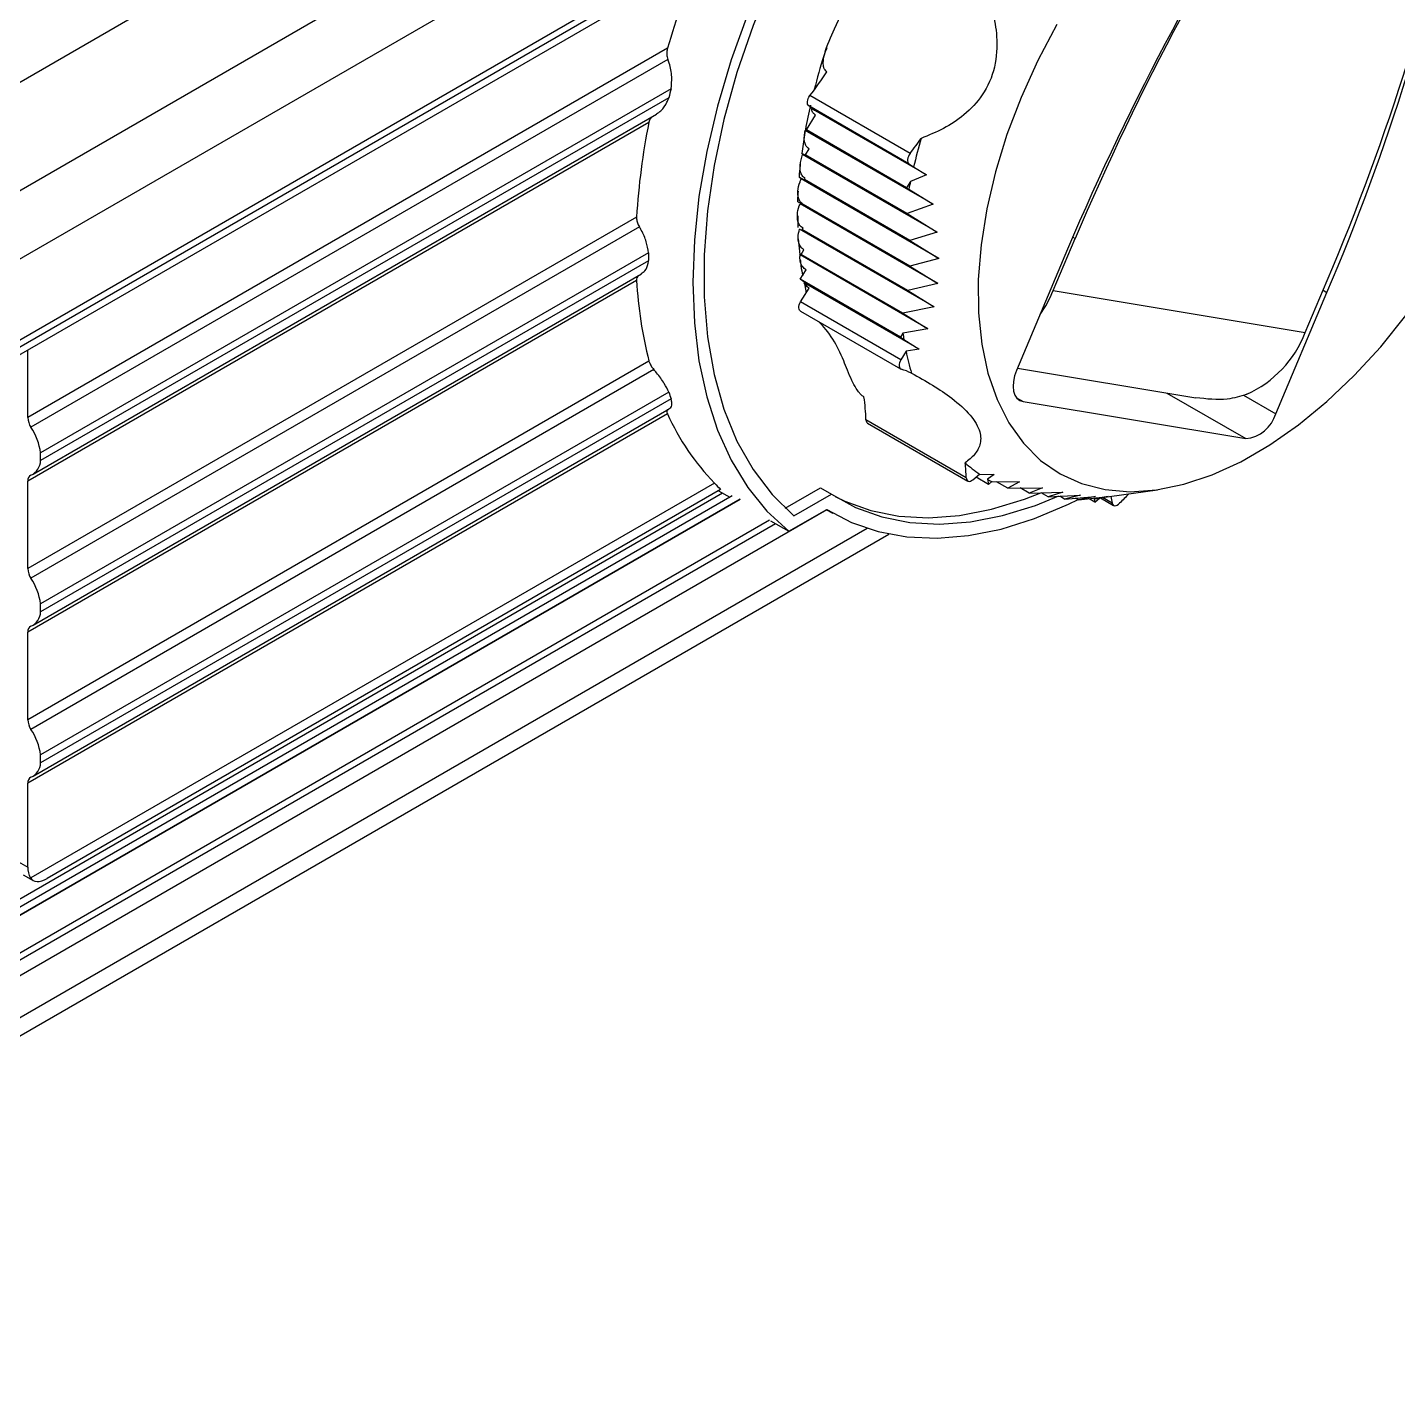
# Model space of a CAD drawing. Extents: x 7 to 135, y 1 to 99.
# Drawn here: x 24.779 to 29.223, y 11.186 to 15.639 of the extents above; entities that cross this region are included whole.
import ezdxf

# ---------------------------------------------------------------- set-up
doc = ezdxf.new("R2010")
doc.units = 0
doc.header["$MEASUREMENT"] = 0
doc.layers.add('OBJECT', color=7, linetype='CONTINUOUS')

msp = doc.modelspace()

# ---------------------------------------------------------------- linework, layer by layer
at = {"layer": 'OBJECT'}
for p, q in [((23.0115, 13.8819), (27.3239, 16.3714)), ((22.7476, 14.3033), (25.9174, 16.1332)), ((23.1484, 13.6989), (27.3281, 16.1117)), ((23.1517, 13.6784), (27.1863, 16.0075)), ((23.1527, 13.6536), (27.1407, 15.9558)), ((22.8757, 14.0257), (26.0455, 15.8556)), ((26.855, 15.5716), (24.7798, 14.3737)), ((26.8565, 15.5351), (24.7903, 14.3423)), ((26.8669, 15.4401), (24.8215, 14.2594)), ((26.8594, 15.4103), (24.8215, 14.2339)), ((27.6421, 15.23), (27.3171, 15.4176)), ((27.3381, 15.3672), (27.3133, 15.3844)), ((27.6383, 15.1968), (27.3133, 15.3844)), ((27.6951, 15.1607), (27.3223, 15.3759)), ((26.7948, 15.331), (24.7798, 14.1677)), ((24.7969, 14.1901), (26.8196, 15.3578)), ((27.3058, 15.3066), (27.3352, 15.3545)), ((27.3009, 15.298), (27.2908, 15.23)), ((27.7165, 15.0656), (27.302, 15.3049)), ((27.3229, 15.2947), (27.3058, 15.3066)), ((27.6308, 15.119), (27.3058, 15.3066)), ((27.3024, 15.2259), (27.3142, 15.245)), ((27.73, 14.9752), (27.2935, 15.2271)), ((27.3104, 15.2203), (27.3024, 15.2259)), ((27.6321, 15.0356), (27.3024, 15.2259)), ((27.6383, 15.1968), (27.6536, 15.1862)), ((27.6536, 15.1862), (27.6951, 15.1607)), ((27.2887, 15.1473), (27.2818, 15.1529)), ((27.7351, 14.8896), (27.2887, 15.1473)), ((27.2991, 15.1451), (27.3018, 15.1495)), ((27.6409, 14.9478), (27.2991, 15.1451)), ((27.3012, 15.1436), (27.2991, 15.1451)), ((27.6431, 15.1391), (27.6308, 15.119)), ((27.6951, 15.1607), (27.6431, 15.1391)), ((27.6308, 15.119), (27.638, 15.114)), ((27.638, 15.114), (27.7165, 15.0656)), ((27.7317, 14.8088), (27.2853, 15.0665)), ((27.6417, 14.8646), (27.2957, 15.0643)), ((27.7165, 15.0656), (27.6321, 15.0356)), ((26.7548, 15.0239), (24.7798, 13.8837)), ((27.2774, 15.0274), (27.2777, 14.9905)), ((27.6321, 15.0356), (27.73, 14.9752)), ((26.764, 14.9918), (24.7903, 13.8524)), ((27.72, 14.7329), (27.2835, 14.9849)), ((27.2924, 14.9836), (27.2948, 14.9874)), ((27.6343, 14.7862), (27.2924, 14.9836)), ((27.2949, 14.9819), (27.2924, 14.9836)), ((27.73, 14.9752), (27.6409, 14.9478)), ((27.2795, 14.9532), (27.2844, 14.9027)), ((27.2891, 14.9028), (27.2979, 14.9172)), ((27.6409, 14.9478), (27.7351, 14.8896)), ((28.1532, 14.9194), (27.9874, 14.5265)), ((28.1066, 14.7858), (28.1777, 14.9542)), ((28.1699, 14.9587), (28.1777, 14.9542)), ((26.7936, 14.9079), (24.8215, 13.7695)), ((26.7936, 14.8824), (24.8215, 13.7439)), ((27.6999, 14.6618), (27.2853, 14.9011)), ((27.6187, 14.7125), (27.2891, 14.9028)), ((27.2997, 14.8954), (27.2891, 14.9028)), ((27.7351, 14.8896), (27.6417, 14.8646)), ((24.7969, 13.7002), (26.7703, 14.8395)), ((27.2857, 14.8221), (27.3046, 14.8527)), ((27.6417, 14.8646), (27.7317, 14.8088)), ((26.7548, 14.818), (24.7798, 13.6778)), ((27.6108, 14.6344), (27.2857, 14.8221)), ((27.3125, 14.8035), (27.2857, 14.8221)), ((27.2871, 14.7489), (27.3144, 14.7933)), ((27.2983, 14.8133), (27.3052, 14.7784)), ((27.6717, 14.5954), (27.299, 14.8106)), ((27.7317, 14.8088), (27.6343, 14.7862)), ((27.6343, 14.7862), (27.72, 14.7329)), ((28.1066, 14.7858), (28.9239, 14.6495)), ((28.9239, 14.6495), (28.995, 14.8179)), ((28.9817, 14.7864), (28.9943, 14.7791)), ((27.6121, 14.5613), (27.2871, 14.7489)), ((28.8285, 14.3862), (28.9943, 14.7791)), ((27.2865, 14.719), (27.6115, 14.5314)), ((27.72, 14.7329), (27.6187, 14.7125)), ((27.6187, 14.7125), (27.6999, 14.6618)), ((27.6999, 14.6618), (27.6188, 14.6474)), ((27.6188, 14.6474), (27.6108, 14.6344)), ((27.6108, 14.6344), (27.6219, 14.6266)), ((27.6219, 14.6266), (27.6717, 14.5954)), ((24.7798, 14.3737), (24.7798, 14.5929)), ((27.6289, 14.5886), (27.6121, 14.5613)), ((27.6717, 14.5954), (27.6289, 14.5886)), ((26.7948, 14.557), (24.7798, 13.3938)), ((26.8111, 14.5291), (24.7903, 13.3624)), ((27.9905, 14.5338), (28.5688, 14.4374)), ((26.8594, 14.456), (24.8215, 13.2795)), ((26.8669, 14.4348), (24.8215, 13.254)), ((27.9874, 14.438), (28.0085, 14.4258)), ((28.475, 14.453), (28.7307, 14.3054)), ((28.7238, 14.4466), (28.8285, 14.3862)), ((26.855, 14.3859), (24.7798, 13.1879)), ((24.7969, 13.2103), (26.8606, 14.4016)), ((28.0085, 14.4258), (28.7307, 14.3054)), ((27.824, 14.1786), (27.499, 14.3663)), ((27.5042, 14.3555), (27.8292, 14.1679)), ((24.8215, 14.2339), (24.8215, 14.2594)), ((24.7798, 13.8837), (24.7798, 14.1677)), ((27.0077, 14.1614), (24.7893, 12.8807)), ((27.8454, 14.1718), (27.8677, 14.1901)), ((27.8967, 14.1571), (27.8561, 14.1805)), ((27.8677, 14.1901), (27.915, 14.1893)), ((27.915, 14.1893), (27.8932, 14.1738)), ((27.8932, 14.1738), (27.8967, 14.1571)), ((27.8967, 14.1571), (27.9073, 14.1658)), ((27.9073, 14.1658), (27.9973, 14.1654)), ((27.9588, 14.1448), (27.9226, 14.1657)), ((27.9973, 14.1654), (27.9588, 14.1448)), ((22.9636, 11.7798), (27.0331, 14.1291)), ((27.0651, 14.1198), (23.0425, 11.7977)), ((27.0273, 14.1402), (24.8433, 12.8794)), ((27.0206, 14.1363), (27.0571, 14.1153)), ((27.2371, 14.0799), (27.3517, 14.1461)), ((27.265, 14.0552), (27.387, 14.1257)), ((27.3517, 14.1461), (27.387, 14.1257)), ((27.9588, 14.1448), (28.0715, 14.1461)), ((28.0285, 14.1282), (27.9989, 14.1453)), ((28.0715, 14.1461), (28.0285, 14.1282)), ((28.0285, 14.1282), (28.1374, 14.1316)), ((28.09, 14.1162), (28.0672, 14.1294)), ((28.1374, 14.1316), (28.09, 14.1162)), ((28.09, 14.1162), (28.1949, 14.1221)), ((28.1434, 14.109), (28.1273, 14.1183)), ((28.1949, 14.1221), (28.1434, 14.109)), ((28.1434, 14.109), (28.2439, 14.1173)), ((28.1887, 14.1065), (28.2846, 14.1174)), ((28.2439, 14.1173), (28.1887, 14.1065)), ((28.2846, 14.1174), (28.2392, 14.1104)), ((28.25, 14.1119), (28.4442, 14.1394)), ((28.2931, 14.118), (28.2976, 14.0963)), ((27.0907, 14.1093), (23.08, 11.7939)), ((23.0806, 11.7936), (27.0913, 14.1089)), ((23.1296, 11.6263), (27.372, 14.0754)), ((27.2484, 14.0048), (27.3718, 14.076)), ((27.3713, 14.0758), (27.3915, 14.0641)), ((28.1887, 14.1065), (28.1791, 14.112)), ((28.2415, 14.0996), (28.2228, 14.1104)), ((28.2392, 14.1104), (28.2415, 14.0996)), ((28.2415, 14.0996), (28.2577, 14.113)), ((28.2602, 14.1133), (28.3024, 14.089)), ((28.2976, 14.0963), (28.2666, 14.1142)), ((23.1355, 11.6805), (27.2051, 14.0298)), ((27.1863, 14.0413), (23.1359, 11.703)), ((27.1893, 14.039), (27.2484, 14.0048)), ((22.6715, 11.2257), (27.5026, 14.0145)), ((22.7055, 11.1861), (27.5728, 13.9959)), ((24.8215, 13.7439), (24.8215, 13.7695)), ((24.7798, 13.3938), (24.7798, 13.6778)), ((24.8215, 13.254), (24.8215, 13.2795)), ((24.7798, 12.9161), (24.7798, 13.1879)), ((24.7498, 12.9335), (24.7798, 12.9161)), ((24.7648, 12.891), (24.7975, 12.872))]:
    msp.add_line(p, q, dxfattribs=at)
at = {"layer": 'OBJECT', "flags": 128}
for points in [[(27.2484, 15.9791), (27.1778, 15.8321), (27.1154, 15.6831), (27.0618, 15.5333), (27.0174, 15.3839), (26.9824, 15.2359), (26.9573, 15.0906), (26.9422, 14.949), (26.9371, 14.8123), (26.9422, 14.6813), (26.9573, 14.5572), (26.9824, 14.4409), (27.0174, 14.3333), (27.0618, 14.2352), (27.1154, 14.1473), (27.1778, 14.0703), (27.2484, 14.0048)], [(27.265, 15.9479), (27.1944, 15.7976), (27.1327, 15.6454), (27.0805, 15.4927), (27.0382, 15.3407), (27.0061, 15.1907), (26.9846, 15.044), (26.9738, 14.9017), (26.9738, 14.7652), (26.9846, 14.6354), (27.0061, 14.5135), (27.0382, 14.4005), (27.0805, 14.2974), (27.1327, 14.2049), (27.1944, 14.124), (27.265, 14.0552)], [(28.1184, 15.6483), (28.0565, 15.5314), (28.0023, 15.4119), (27.9563, 15.2911), (27.9191, 15.1703), (27.8909, 15.0509), (27.8723, 14.9341), (27.8633, 14.8212), (27.864, 14.7135), (27.8745, 14.612), (27.8947, 14.518), (27.9242, 14.4324), (27.9628, 14.3561), (28.0101, 14.2901), (28.0656, 14.2349), (28.1286, 14.1912), (28.1985, 14.1595), (28.2745, 14.1401), (28.3558, 14.1333), (28.4415, 14.139), (28.5306, 14.1573), (28.6223, 14.188), (28.7155, 14.2306), (28.8092, 14.2848), (28.9023, 14.3499), (28.9939, 14.4253), (29.0831, 14.5101), (29.1687, 14.6035), (29.2499, 14.7043)], [(27.3133, 15.3844), (27.3111, 15.3867), (27.3095, 15.3899), (27.3088, 15.3939), (27.3089, 15.3984), (27.3099, 15.4033), (27.3116, 15.4082), (27.314, 15.4131), (27.3171, 15.4176)], [(27.6421, 15.23), (27.639, 15.2255), (27.6366, 15.2206), (27.6349, 15.2156), (27.6339, 15.2108), (27.6338, 15.2063), (27.6345, 15.2023), (27.6361, 15.1991), (27.6383, 15.1968)], [(27.2865, 14.719), (27.2854, 14.7197), (27.2833, 14.7222), (27.2819, 14.7255), (27.2813, 14.7296), (27.2816, 14.7342), (27.2827, 14.7391), (27.2845, 14.7441), (27.2871, 14.7489)], [(27.6121, 14.5613), (27.6095, 14.5565), (27.6077, 14.5515), (27.6066, 14.5466), (27.6063, 14.542), (27.6069, 14.5379), (27.6083, 14.5346), (27.6104, 14.5321), (27.6132, 14.5306)], [(27.9874, 14.5265), (27.9811, 14.5086), (27.9773, 14.491), (27.9761, 14.4744), (27.9777, 14.4594), (27.982, 14.4466), (27.9887, 14.4365), (27.9977, 14.4295), (28.0085, 14.4258)], [(27.824, 14.1786), (27.8246, 14.1745), (27.826, 14.1712), (27.8281, 14.1687), (27.8309, 14.1672), (27.8341, 14.1667), (27.8378, 14.1674), (27.8416, 14.1691), (27.8454, 14.1718)], [(27.387, 14.1257), (27.4653, 14.0823), (27.5502, 14.0514), (27.6411, 14.0332), (27.7372, 14.0278), (27.8377, 14.0353), (27.9417, 14.0557), (28.0485, 14.0887), (28.1251, 14.1196)], [(27.399, 14.1179), (27.4299, 14.1027), (27.5149, 14.0718), (27.6058, 14.0536), (27.7018, 14.0482), (27.8023, 14.0558), (27.9064, 14.0761), (28.0131, 14.1091), (28.0663, 14.1299)], [(27.3718, 14.076), (27.452, 14.0337), (27.5389, 14.0038), (27.6316, 13.9866), (27.7294, 13.9823), (27.8315, 13.9908), (27.9371, 14.0122), (28.0454, 14.0461), (28.1555, 14.0924), (28.187, 14.1078)], [(28.2976, 14.0963), (28.2988, 14.0928), (28.3008, 14.0901), (28.3035, 14.0884), (28.3067, 14.0878), (28.3102, 14.0883), (28.3141, 14.0898), (28.3179, 14.0923), (28.3216, 14.0956)]]:
    msp.add_lwpolyline(points, dxfattribs=at)
at = {"layer": 'OBJECT'}
for centre, radius, start, end in [((36.0911, 11.6064), 8.5924, 146.49382, 157.06868), ((36.0976, 11.5585), 8.6261, 146.59741, 157.06901), ((22.0909, 17.7608), 7.5051, 336.91389, 348.48943), ((22.0538, 17.7368), 7.5445, 336.91866, 348.37107), ((29.6909, 14.7184), 2.9615, 157.5882, 163.2555), ((26.293, 16.2051), 1.2919, 322.4402, 326.6703), ((29.4404, 14.7819), 2.6564, 165.6533, 166.3159), ((28.9573, 14.8936), 2.2063, 168.5659, 176.6137), ((26.6262, 16.0114), 1.2816, 322.4311, 325.1487), ((29.6012, 14.725), 2.0015, 163.9304, 166.6783), ((29.4479, 14.7604), 1.8441, 168.1508, 168.9463), ((28.5443, 14.8952), 1.7508, 179.5826, 180.4174), ((28.1213, 14.8936), 1.3685, 183.1663, 194.2356), ((27.7129, 14.9509), 0.4269, 325.3509, 337.2404), ((28.5836, 14.7816), 0.365, 294.374, 338.7715), ((28.6273, 14.7915), 1.0188, 188.1319, 189.3146), ((28.4962, 14.7658), 0.8851, 191.5429, 196.2792), ((27.5351, 14.2805), 0.262, 64.8327, 72.6632), ((27.8457, 14.7899), 1.0413, 198.7062, 199.9432), ((26.8795, 14.3481), 0.6198, 1.6761, 8.5787), ((27.5583, 14.7004), 0.7705, 204.092, 224.3869), ((28.72, 14.4179), 0.113, 275.4523, 343.7317), ((24.8392, 14.376), 0.0594, 182.2568, 214.5657), ((24.6319, 14.2352), 0.1911, 7.2609, 34.0712), ((27.5109, 14.3654), 0.0119, 175.7619, 235.6652), ((24.7688, 14.2352), 0.0527, 293.9673, 358.5324), ((28.1378, 14.5842), 0.4777, 228.4198, 235.5651), ((27.1816, 14.1591), 0.6427, 1.7441, 6.0494), ((24.7986, 14.1701), 0.0189, 116.0883, 187.1143), ((28.1311, 14.5742), 0.4657, 239.2778, 241.2722), ((29.1257, 13.3321), 1.1088, 134.2511, 136.4808), ((28.1494, 14.821), 0.7162, 277.2046, 278.0763), ((24.8392, 13.8861), 0.0594, 182.2568, 214.5657), ((24.6319, 13.7453), 0.1911, 7.2609, 34.0712), ((24.7688, 13.7453), 0.0527, 293.9674, 358.5323), ((24.7986, 13.6802), 0.0189, 116.0883, 187.1143), ((24.8392, 13.3962), 0.0594, 182.2568, 214.5658), ((24.6319, 13.2554), 0.1911, 7.2609, 34.0712), ((24.7688, 13.2554), 0.0527, 293.9674, 358.5323), ((24.7986, 13.1902), 0.0189, 116.0882, 187.1143), ((24.8411, 12.9136), 0.0614, 177.6502, 212.3492)]:
    msp.add_arc(centre, radius, start, end, dxfattribs=at)
for centre, major_axis, start_param, end_param in [((28.2406, 15.5946), (1.1785, 1.4856), 3.053913, 3.087261), ((24.8577, 12.9528), (0.0627, 0.079), 2.946617, 3.993815)]:
    msp.add_ellipse(centre, major_axis=major_axis, ratio=0.45218, start_param=start_param, end_param=end_param, dxfattribs=at)
for points, knots in [([(27.3723, 15.4953), (27.3701, 15.497), (27.3656, 15.5005), (27.3611, 15.5106), (27.3593, 15.5283), (27.3679, 15.5717), (27.4025, 15.645), (27.4459, 15.7453), (27.4786, 15.8295), (27.5025, 15.8861), (27.5164, 15.9104), (27.5307, 15.9237), (27.5403, 15.928), (27.5484, 15.9275), (27.5523, 15.9255), (27.5536, 15.9249)], [0, 0, 0, 0, 0.019725, 0.0393677, 0.0725646, 0.1315909, 0.2969613, 0.5259711, 0.7547015, 0.8247976, 0.9071763, 0.9380663, 0.9691945, 0.9895093, 1, 1, 1, 1]), ([(27.8844, 15.7681), (27.8936, 15.7423), (27.9118, 15.6907), (27.9264, 15.6036), (27.9214, 15.5086), (27.8822, 15.4191), (27.8205, 15.3546), (27.7516, 15.3092), (27.7025, 15.2891), (27.678, 15.279)], [0, 0, 0, 0, 0.132478, 0.264598, 0.424795, 0.586022, 0.731881, 0.865749, 1, 1, 1, 1]), ([(26.855, 15.5716), (26.8541, 15.5674), (26.852, 15.5583), (26.853, 15.5453), (26.8556, 15.5378), (26.8565, 15.5351)], [0, 0, 0, 0, 0.354777, 0.770956, 1, 1, 1, 1]), ([(27.3717, 15.5729), (27.3686, 15.5642), (27.3524, 15.519), (27.3407, 15.474), (27.3313, 15.4376)], [0, 0, 0, 0, 0.191148, 1, 1, 1, 1]), ([(26.8669, 15.4401), (26.868, 15.4527), (26.8705, 15.4803), (26.8645, 15.5133), (26.8579, 15.5312), (26.8565, 15.5351)], [0, 0, 0, 0, 0.39905, 0.870952, 1, 1, 1, 1]), ([(26.819, 15.3589), (26.8241, 15.3618), (26.838, 15.3698), (26.851, 15.3894), (26.8575, 15.4056), (26.8594, 15.4103)], [0, 0, 0, 0, 0.290941, 0.793597, 1, 1, 1, 1]), ([(27.3195, 15.3869), (27.3129, 15.3605), (27.3055, 15.3305), (27.3014, 15.3014), (27.3009, 15.298)], [0, 0, 0, 0, 0.882854, 1, 1, 1, 1]), ([(27.3223, 15.3759), (27.3251, 15.3744), (27.3294, 15.3722), (27.3359, 15.3685), (27.3381, 15.3672)], [0, 0, 0, 0, 0.656352, 1, 1, 1, 1]), ([(27.3352, 15.3545), (27.3323, 15.3568), (27.3266, 15.3614), (27.3235, 15.3699), (27.3225, 15.3748), (27.3223, 15.3759)], [0, 0, 0, 0, 0.440532, 0.877733, 1, 1, 1, 1]), ([(26.8047, 15.3492), (26.8028, 15.3473), (26.7982, 15.3428), (26.7957, 15.3356), (26.7948, 15.3312), (26.7948, 15.331)], [0, 0, 0, 0, 0.424077, 0.97224, 1, 1, 1, 1]), ([(27.3142, 15.245), (27.3109, 15.2475), (27.3045, 15.2527), (27.2991, 15.2674), (27.2981, 15.2852), (27.3008, 15.2987), (27.302, 15.3049)], [0, 0, 0, 0, 0.206679, 0.411998, 0.728617, 1, 1, 1, 1]), ([(27.302, 15.3049), (27.3021, 15.3052), (27.3023, 15.3058), (27.3101, 15.302), (27.319, 15.2969), (27.3229, 15.2947)], [0, 0, 0, 0, 0.360658, 0.723614, 1, 1, 1, 1]), ([(27.2909, 15.2299), (27.2906, 15.2302), (27.2893, 15.2314), (27.2937, 15.2295), (27.3015, 15.2254), (27.3084, 15.2215), (27.3104, 15.2203)], [0, 0, 0, 0, 0.113634, 0.47754, 0.843813, 1, 1, 1, 1]), ([(27.286, 15.1969), (27.2857, 15.1952), (27.2834, 15.1801), (27.2829, 15.1657), (27.2824, 15.153)], [0, 0, 0, 0, 0.116092, 1, 1, 1, 1]), ([(27.3018, 15.1495), (27.2983, 15.1522), (27.2915, 15.1575), (27.2856, 15.1725), (27.284, 15.1962), (27.2899, 15.2153), (27.2935, 15.2271)], [0, 0, 0, 0, 0.171663, 0.34245, 0.592857, 1, 1, 1, 1]), ([(27.2957, 15.0643), (27.2921, 15.0671), (27.285, 15.0727), (27.2787, 15.088), (27.2772, 15.1102), (27.282, 15.1313), (27.2874, 15.1442), (27.2887, 15.1473)], [0, 0, 0, 0, 0.167862, 0.335043, 0.569041, 0.898427, 1, 1, 1, 1]), ([(27.2821, 15.153), (27.2821, 15.1533), (27.282, 15.1539), (27.288, 15.151), (27.2954, 15.147), (27.3002, 15.1442), (27.3012, 15.1436)], [0, 0, 0, 0, 0.301558, 0.635975, 0.924027, 1, 1, 1, 1]), ([(27.2791, 15.1078), (27.2781, 15.0978), (27.2769, 15.086), (27.277, 15.0749), (27.2771, 15.0732)], [0, 0, 0, 0, 0.844783, 1, 1, 1, 1]), ([(27.2948, 14.9874), (27.291, 14.9903), (27.2835, 14.996), (27.277, 15.0116), (27.2753, 15.0333), (27.2797, 15.0528), (27.2844, 15.0643), (27.2853, 15.0665)], [0, 0, 0, 0, 0.181096, 0.361604, 0.603546, 0.924371, 1, 1, 1, 1]), ([(27.2777, 15.0732), (27.2775, 15.0735), (27.277, 15.0743), (27.2817, 15.0721), (27.2888, 15.0683), (27.2941, 15.0653), (27.2957, 15.0643)], [0, 0, 0, 0, 0.230627, 0.581109, 0.870139, 1, 1, 1, 1]), ([(26.7548, 15.0239), (26.7548, 15.0238), (26.7546, 15.0199), (26.7554, 15.0116), (26.7591, 15.0004), (26.7626, 14.9941), (26.764, 14.9918)], [0, 0, 0, 0, 0.0095858, 0.3904089, 0.7707224, 1, 1, 1, 1]), ([(26.7936, 14.9079), (26.7917, 14.9197), (26.7877, 14.9439), (26.7751, 14.9731), (26.7661, 14.9883), (26.764, 14.9918)], [0, 0, 0, 0, 0.425606, 0.868276, 1, 1, 1, 1]), ([(27.2979, 14.9172), (27.294, 14.9201), (27.2862, 14.9261), (27.28, 14.9408), (27.2775, 14.9606), (27.2813, 14.9758), (27.2835, 14.9849)], [0, 0, 0, 0, 0.214036, 0.427512, 0.656117, 1, 1, 1, 1]), ([(26.7696, 14.8407), (26.7739, 14.8432), (26.7849, 14.8497), (26.7914, 14.8666), (26.7932, 14.8796), (26.7936, 14.8824)], [0, 0, 0, 0, 0.343328, 0.856132, 1, 1, 1, 1]), ([(27.2842, 14.9027), (27.2838, 14.9032), (27.2829, 14.9042), (27.2864, 14.9027), (27.2922, 14.8997), (27.2976, 14.8966), (27.2997, 14.8954)], [0, 0, 0, 0, 0.219888, 0.54311, 0.818074, 1, 1, 1, 1]), ([(27.3046, 14.8527), (27.3006, 14.8557), (27.2926, 14.8619), (27.2861, 14.8769), (27.2845, 14.8905), (27.2851, 14.8989), (27.2853, 14.9011)], [0, 0, 0, 0, 0.2899753, 0.5793425, 0.8865625, 1, 1, 1, 1]), ([(27.286, 14.8857), (27.2866, 14.8788), (27.288, 14.8608), (27.2918, 14.8444), (27.2942, 14.8342)], [0, 0, 0, 0, 0.3821349, 1, 1, 1, 1]), ([(26.7592, 14.833), (26.7579, 14.8313), (26.755, 14.8276), (26.7549, 14.8213), (26.7548, 14.818)], [0, 0, 0, 0, 0.465437, 1, 1, 1, 1]), ([(27.299, 14.8106), (27.3001, 14.8101), (27.3023, 14.8091), (27.3079, 14.8061), (27.3118, 14.8038), (27.3125, 14.8035)], [0, 0, 0, 0, 0.449173, 0.902684, 1, 1, 1, 1]), ([(27.3144, 14.7933), (27.3103, 14.7963), (27.304, 14.801), (27.3002, 14.8081), (27.299, 14.8106)], [0, 0, 0, 0, 0.656352, 1, 1, 1, 1]), ([(27.4924, 14.4406), (27.4899, 14.4423), (27.4848, 14.4457), (27.4761, 14.4551), (27.4646, 14.4714), (27.4451, 14.5093), (27.4239, 14.5668), (27.3936, 14.6298), (27.3604, 14.6709), (27.3468, 14.684), (27.3464, 14.6844)], [0, 0, 0, 0, 0.025893, 0.051678, 0.095255, 0.172741, 0.389822, 0.685823, 0.990416, 1, 1, 1, 1]), ([(26.7948, 14.557), (26.7959, 14.5538), (26.7982, 14.547), (26.8044, 14.5371), (26.8093, 14.5312), (26.8111, 14.5291)], [0, 0, 0, 0, 0.372198, 0.766318, 1, 1, 1, 1]), ([(26.8594, 14.456), (26.8549, 14.4652), (26.845, 14.4852), (26.8266, 14.5112), (26.814, 14.5258), (26.8111, 14.5291)], [0, 0, 0, 0, 0.3972814, 0.8626505, 1, 1, 1, 1]), ([(27.6465, 14.5176), (27.6698, 14.5048), (27.7164, 14.4792), (27.7835, 14.4336), (27.8419, 14.3812), (27.8728, 14.3278), (27.8716, 14.2854), (27.8528, 14.2524), (27.8315, 14.2354), (27.8208, 14.2268)], [0, 0, 0, 0, 0.132478, 0.264598, 0.424795, 0.586022, 0.731881, 0.86575, 1, 1, 1, 1]), ([(26.86, 14.4025), (26.8621, 14.4036), (26.8685, 14.4071), (26.87, 14.4192), (26.8676, 14.431), (26.8669, 14.4348)], [0, 0, 0, 0, 0.247077, 0.757915, 1, 1, 1, 1]), ([(28.7343, 14.4492), (28.7136, 14.4428), (28.6627, 14.4271), (28.6038, 14.4339), (28.5688, 14.438)], [0, 0, 0, 0, 0.406978, 1, 1, 1, 1]), ([(26.8552, 14.3994), (26.8549, 14.3992), (26.8532, 14.3984), (26.8522, 14.3948), (26.8533, 14.3897), (26.8548, 14.3863), (26.855, 14.3859)], [0, 0, 0, 0, 0.0829683, 0.4921343, 0.9304913, 1, 1, 1, 1])]:
    msp.add_open_spline(points, degree=3, knots=knots, dxfattribs=at)

doc.saveas('drawing.dxf')
